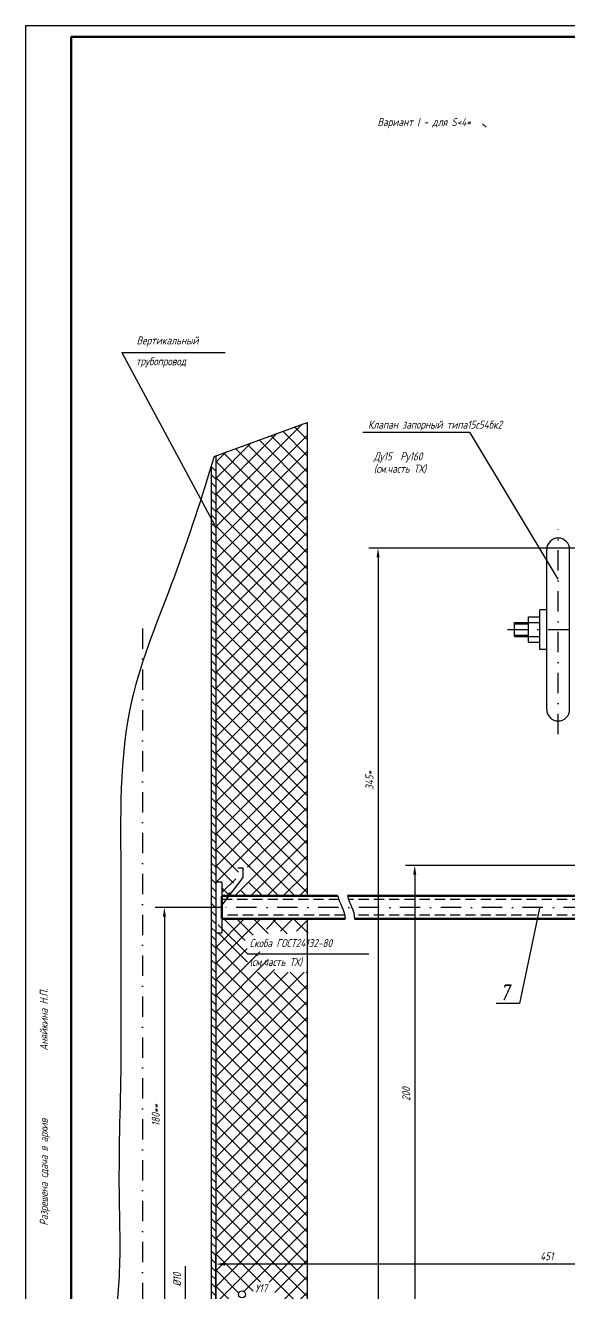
# Model space of a CAD drawing. Header units: inches. Extents: x 1065 to 7392, y 1020 to 3127.
# Drawn here: x 3236 to 3474, y 1309 to 1863 of the extents above; entities that cross this region are included whole.
import ezdxf

# ---------------------------------------------------------------- set-up
doc = ezdxf.new("R2010")
doc.units = ezdxf.units.IN
doc.header["$LTSCALE"] = 0.7
doc.header["$MEASUREMENT"] = 0
doc.linetypes.add('DASHDOT', pattern=[25.4, 12.7, -6.35, 0, -6.35])
doc.linetypes.add('HIDDEN', pattern=[9.525, 6.35, -3.175])
doc.styles.get("Standard").update_dxf_attribs({"font": 'romand.shx', "width": 0.8, "oblique": 15, "height": 3.5})
doc.dimstyles.get("Standard").update_dxf_attribs({"dimtxt": 3.5, "dimasz": 4, "dimexe": 4, "dimexo": 0, "dimgap": 2, "dimtad": 1, "dimdec": 0, "dimdsep": 46, "dimtxsty": 'Standard', "dimcen": 0.09, "dimadec": 0, "dimazin": 0, "dimtfac": 1, "dimtdec": 0, "dimtmove": 0, "dimatfit": 3, "dimfxl": 0, "dimtolj": 1, "dimtzin": 0, "dimlwd": 25, "dimlwe": 25, "dimarcsym": 0})

# ---------------------------------------------------------------- blocks, each defined once
blk = doc.blocks.new('*D363')
at = {"color": 0, "lineweight": 25}
for p, q in [((3306.48, 1304.79), (3306.48, 1320.62)), ((3317.67, 1300.79), (3302.48, 1300.79)), ((3306.48, 1290.79), (3306.48, 1300.79)), ((3317.67, 1290.79), (3302.48, 1290.79)), ((3306.48, 1286.79), (3306.48, 1282.79))]:
    blk.add_line(p, q, dxfattribs=at)
for points in [[(3305.82, 1304.79), (3307.15, 1304.79), (3306.48, 1300.79)], [(3305.82, 1286.79), (3307.15, 1286.79), (3306.48, 1290.79)]]:
    blk.add_solid(points, dxfattribs=at)
at = {"layer": 'DEFPOINTS', "color": 0, "lineweight": 25}
for p in [(3306.48, 1300.79), (3317.67, 1300.79), (3317.67, 1290.79)]:
    blk.add_point(p, dxfattribs=at)
at = {"color": 0, "lineweight": 25, "insert": (3302.73, 1314.71), "char_height": 3.5, "attachment_point": 5, "rotation": 90}
blk.add_mtext('\\A1;%%C10', dxfattribs=at)
blk = doc.blocks.new('*D364')
at = {"color": 0, "lineweight": 25}
for p, q in [((3534.2, 1495.79), (3402.64, 1495.79)), ((3406.64, 1491.79), (3406.64, 1299.79)), ((3375, 1295.79), (3410.64, 1295.79))]:
    blk.add_line(p, q, dxfattribs=at)
for points in [[(3405.97, 1491.79), (3407.3, 1491.79), (3406.64, 1495.79)], [(3405.97, 1299.79), (3407.3, 1299.79), (3406.64, 1295.79)]]:
    blk.add_solid(points, dxfattribs=at)
at = {"layer": 'DEFPOINTS', "color": 0, "lineweight": 25}
for p in [(3534.2, 1495.79), (3375, 1295.79), (3406.64, 1295.79)]:
    blk.add_point(p, dxfattribs=at)
at = {"color": 0, "lineweight": 25, "insert": (3402.89, 1395.79), "char_height": 3.5, "attachment_point": 5, "rotation": 90}
blk.add_mtext('\\A1;200', dxfattribs=at)
blk = doc.blocks.new('*D365')
at = {"color": 0, "lineweight": 25}
for p, q in [((3541.2, 1405.79), (3541.2, 1248.54)), ((3319.67, 1288.79), (3319.67, 1248.54)), ((3537.2, 1252.54), (3323.67, 1252.54))]:
    blk.add_line(p, q, dxfattribs=at)
for points in [[(3323.67, 1253.21), (3323.67, 1251.88), (3319.67, 1252.54)], [(3537.2, 1253.21), (3537.2, 1251.88), (3541.2, 1252.54)]]:
    blk.add_solid(points, dxfattribs=at)
at = {"layer": 'DEFPOINTS', "color": 0, "lineweight": 25}
for p in [(3541.2, 1405.79), (3319.67, 1288.79), (3319.67, 1252.54)]:
    blk.add_point(p, dxfattribs=at)
at = {"color": 0, "lineweight": 25, "insert": (3430.43, 1256.29), "char_height": 3.5, "attachment_point": 5}
blk.add_mtext('\\A1;330', dxfattribs=at)
blk = doc.blocks.new('*D453')
at = {"color": 0, "lineweight": 25}
for p, q in [((3322.35, 1477.44), (3293.2, 1477.44)), ((3297.2, 1473.44), (3297.2, 1299.79)), ((3319.67, 1295.79), (3293.2, 1295.79))]:
    blk.add_line(p, q, dxfattribs=at)
for points in [[(3296.54, 1473.44), (3297.87, 1473.44), (3297.2, 1477.44)], [(3296.54, 1299.79), (3297.87, 1299.79), (3297.2, 1295.79)]]:
    blk.add_solid(points, dxfattribs=at)
at = {"layer": 'DEFPOINTS', "color": 0, "lineweight": 25}
for p in [(3322.35, 1477.44), (3297.2, 1295.79), (3319.67, 1295.79)]:
    blk.add_point(p, dxfattribs=at)
at = {"color": 0, "lineweight": 25, "insert": (3293.45, 1386.61), "char_height": 3.5, "attachment_point": 5, "rotation": 90}
blk.add_mtext('\\A1;180**', dxfattribs=at)

msp = doc.modelspace()

# ---------------------------------------------------------------- linework, layer by layer
for p, q in [((3236.46, 1863.11), (3236.46, 1022.11)), ((3236.46, 1863.11), (3830.46, 1863.11)), ((3383.96, 1685.29), (3430.6, 1685.29)), ((3464.33, 1563.96), (3464.33, 1633.93)), ((3474.33, 1563.96), (3474.33, 1633.93)), ((3456.33, 1593.45), (3456.33, 1604.45)), ((3456.33, 1604.45), (3461.33, 1604.45)), ((3461.33, 1590.28), (3461.33, 1607.62)), ((3464.33, 1607.62), (3461.33, 1607.62)), ((3450.19, 1595.95), (3450.19, 1601.95)), ((3450.19, 1601.95), (3461.33, 1601.95)), ((3450.19, 1601.45), (3456.33, 1601.45)), ((3450.19, 1596.45), (3456.33, 1596.45)), ((3450.19, 1595.95), (3461.33, 1595.95)), ((3456.33, 1593.45), (3461.33, 1593.45)), ((3464.33, 1590.28), (3461.33, 1590.28)), ((3322.39, 1488.44), (3322.39, 1466.33)), ((3322.79, 1478.85), (3331.6, 1490.54))]:
    msp.add_line(p, q)
at = {"lineweight": 50}
for p, q in [((3256.46, 1858.11), (3256.46, 1027.11)), ((3256.46, 1858.11), (3825.46, 1858.11)), ((3322.35, 1482.31), (3322.35, 1472.53)), ((3373.02, 1482.44), (3322.39, 1482.44)), ((3533.24, 1482.44), (3377.23, 1482.44)), ((3376.17, 1472.44), (3322.39, 1472.44)), ((3533.24, 1472.44), (3380.33, 1472.44))]:
    msp.add_line(p, q, dxfattribs=at)
at = {"lineweight": 25}
for p, q in [((3436.21, 1820.04), (3437.8, 1818.54)), ((3278.56, 1720.11), (3323.81, 1720.11)), ((3278.56, 1720.11), (3319.11, 1644.77)), ((3318.97, 1674.66), (3359.67, 1689.5)), ((3319.67, 1650.9), (3357.46, 1688.69)), ((3359.67, 1682), (3354.18, 1687.49)), ((3359.67, 1689.07), (3359.36, 1689.38)), ((3319.67, 1657.97), (3346.34, 1684.64)), ((3319.67, 1643.82), (3359.67, 1683.82)), ((3319.67, 1665.04), (3335.21, 1680.58)), ((3359.67, 1660.79), (3338.63, 1681.83)), ((3359.67, 1667.86), (3343.81, 1683.72)), ((3359.67, 1674.93), (3348.99, 1685.61)), ((3430.6, 1685.29), (3469.22, 1620.96)), ((3319.67, 1636.75), (3359.67, 1676.75)), ((3319.67, 1672.11), (3324.08, 1676.52)), ((3359.67, 1639.58), (3323.08, 1676.16)), ((3359.67, 1646.65), (3328.27, 1678.05)), ((3359.67, 1653.72), (3333.45, 1679.94)), ((3319.67, 1668.24), (3317.67, 1670.24)), ((3359.67, 1632.51), (3319.67, 1672.51)), ((3319.67, 1629.68), (3359.67, 1669.68)), ((3319.67, 1664.71), (3317.67, 1666.71)), ((3359.67, 1625.43), (3319.67, 1665.43)), ((3319.67, 1661.17), (3317.67, 1663.17)), ((3319.67, 1657.64), (3317.67, 1659.64)), ((3319.67, 1622.61), (3359.67, 1662.61)), ((3359.67, 1618.36), (3319.67, 1658.36)), ((3319.67, 1654.1), (3317.67, 1656.1)), ((3319.67, 1650.57), (3317.67, 1652.57)), ((3319.67, 1615.54), (3359.67, 1655.54)), ((3319.67, 1647.03), (3317.67, 1649.03)), ((3359.67, 1611.29), (3319.67, 1651.29)), ((3319.67, 1608.47), (3359.67, 1648.47)), ((3319.67, 1643.5), (3317.67, 1645.5)), ((3319.67, 1639.96), (3317.67, 1641.96)), ((3359.67, 1604.22), (3319.67, 1644.22)), ((3319.67, 1636.42), (3317.67, 1638.42)), ((3319.67, 1601.4), (3359.67, 1641.4)), ((3359.67, 1597.15), (3319.67, 1637.15)), ((3319.67, 1632.89), (3317.67, 1634.89)), ((3319.67, 1629.35), (3317.67, 1631.35)), ((3319.67, 1594.33), (3359.67, 1634.33)), ((3525.2, 1634.45), (3386.59, 1634.45)), ((3390.59, 1630.45), (3390.59, 1299.79)), ((3319.67, 1625.82), (3317.67, 1627.82)), ((3359.67, 1590.08), (3319.67, 1630.08)), ((3319.67, 1587.26), (3359.67, 1627.26)), ((3319.67, 1622.28), (3317.67, 1624.28)), ((3319.67, 1618.75), (3317.67, 1620.75)), ((3359.67, 1583.01), (3319.67, 1623.01)), ((3319.67, 1580.19), (3359.67, 1620.19)), ((3319.67, 1615.21), (3317.67, 1617.21)), ((3359.67, 1575.94), (3319.67, 1615.94)), ((3319.67, 1611.68), (3317.67, 1613.68)), ((3319.67, 1608.14), (3317.67, 1610.14)), ((3319.67, 1573.11), (3359.67, 1613.11)), ((3359.67, 1568.87), (3319.67, 1608.87)), ((3319.67, 1604.6), (3317.67, 1606.6)), ((3319.67, 1601.07), (3317.67, 1603.07)), ((3319.67, 1566.04), (3359.67, 1606.04)), ((3319.67, 1597.53), (3317.67, 1599.53)), ((3359.67, 1561.8), (3319.67, 1601.8)), ((3319.67, 1558.97), (3359.67, 1598.97)), ((3319.67, 1594), (3317.67, 1596)), ((3319.67, 1590.46), (3317.67, 1592.46)), ((3359.67, 1554.72), (3319.67, 1594.72)), ((3319.67, 1551.9), (3359.67, 1591.9)), ((3319.67, 1586.93), (3317.67, 1588.93)), ((3359.67, 1547.65), (3319.67, 1587.65)), ((3319.67, 1583.39), (3317.67, 1585.39)), ((3319.67, 1579.86), (3317.67, 1581.86)), ((3319.67, 1544.83), (3359.67, 1584.83)), ((3359.67, 1540.58), (3319.67, 1580.58)), ((3319.67, 1576.32), (3317.67, 1578.32)), ((3319.67, 1537.76), (3359.67, 1577.76)), ((3319.67, 1572.78), (3317.67, 1574.78)), ((3319.67, 1569.25), (3317.67, 1571.25)), ((3359.67, 1533.51), (3319.67, 1573.51)), ((3319.67, 1530.69), (3359.67, 1570.69)), ((3319.67, 1565.71), (3317.67, 1567.71)), ((3319.67, 1562.18), (3317.67, 1564.18)), ((3359.67, 1526.44), (3319.67, 1566.44)), ((3319.67, 1558.64), (3317.67, 1560.64)), ((3319.67, 1523.62), (3359.67, 1563.62)), ((3359.67, 1519.37), (3319.67, 1559.37)), ((3319.67, 1555.11), (3317.67, 1557.11)), ((3319.67, 1551.57), (3317.67, 1553.57)), ((3319.67, 1516.55), (3359.67, 1556.55)), ((3319.67, 1548.04), (3317.67, 1550.04)), ((3359.67, 1512.3), (3319.67, 1552.3)), ((3319.67, 1509.47), (3359.67, 1549.47)), ((3319.67, 1544.5), (3317.67, 1546.5)), ((3319.67, 1540.96), (3317.67, 1542.96)), ((3359.67, 1505.23), (3319.67, 1545.23)), ((3319.67, 1502.4), (3359.67, 1542.4)), ((3319.67, 1537.43), (3317.67, 1539.43)), ((3359.67, 1498.16), (3319.67, 1538.16)), ((3319.67, 1533.89), (3317.67, 1535.89)), ((3319.67, 1530.36), (3317.67, 1532.36)), ((3319.67, 1495.33), (3359.67, 1535.33)), ((3359.67, 1491.08), (3319.67, 1531.08)), ((3319.67, 1526.82), (3317.67, 1528.82)), ((3319.67, 1523.29), (3317.67, 1525.29)), ((3319.84, 1488.44), (3359.67, 1528.26)), ((3319.67, 1519.75), (3317.67, 1521.75)), ((3359.67, 1484.01), (3319.67, 1524.01)), ((3333.56, 1495.08), (3359.67, 1521.19)), ((3319.67, 1516.22), (3317.67, 1518.22)), ((3319.67, 1512.68), (3317.67, 1514.68)), ((3354.17, 1482.44), (3319.67, 1516.94)), ((3327.98, 1482.44), (3359.67, 1514.12)), ((3319.67, 1509.14), (3317.67, 1511.14)), ((3347.1, 1482.44), (3319.67, 1509.87)), ((3319.67, 1505.61), (3317.67, 1507.61)), ((3319.67, 1502.07), (3317.67, 1504.07)), ((3335.06, 1482.44), (3359.67, 1507.05)), ((3319.67, 1498.54), (3317.67, 1500.54)), ((3329.64, 1492.83), (3319.67, 1502.8)), ((3342.13, 1482.44), (3359.67, 1499.98)), ((3319.67, 1495), (3317.67, 1497)), ((3319.67, 1491.47), (3317.67, 1493.47)), ((3327.41, 1487.99), (3319.67, 1495.73)), ((3331.6, 1494.65), (3329.33, 1494.65)), ((3331.6, 1490.54), (3331.6, 1494.65)), ((3349.2, 1482.44), (3359.67, 1492.91)), ((3319.67, 1487.93), (3317.67, 1489.93)), ((3319.67, 1484.4), (3317.67, 1486.4)), ((3319.89, 1488.44), (3319.67, 1488.66)), ((3322.39, 1488.44), (3319.67, 1488.44)), ((3322.39, 1483.91), (3328.41, 1489.94)), ((3340.03, 1482.44), (3334.02, 1488.45)), ((3319.67, 1480.86), (3317.67, 1482.86)), ((3325.89, 1482.44), (3322.39, 1485.93)), ((3332.96, 1482.44), (3330.64, 1484.76)), ((3356.27, 1482.44), (3359.67, 1485.83)), ((3319.67, 1477.32), (3317.67, 1479.32)), ((3319.67, 1473.79), (3317.67, 1475.79)), ((3461.2, 1477.15), (3452.37, 1435.48)), ((3319.67, 1470.25), (3317.67, 1472.25)), ((3319.67, 1459.98), (3332.13, 1472.44)), ((3319.67, 1452.91), (3339.2, 1472.44)), ((3320.65, 1469.79), (3333.54, 1457.14)), ((3332.54, 1463.02), (3323.13, 1472.44)), ((3336, 1465.25), (3328.81, 1472.44)), ((3342.61, 1466.02), (3336.19, 1472.44)), ((3341.8, 1467.97), (3346.27, 1472.44)), ((3350.83, 1465.94), (3344.33, 1472.44)), ((3348.03, 1467.12), (3353.34, 1472.44)), ((3360.04, 1466.11), (3353.71, 1472.44)), ((3355.02, 1467.04), (3360.41, 1472.44)), ((3319.67, 1466.72), (3317.67, 1468.72)), ((3319.67, 1463.18), (3317.67, 1465.18)), ((3319.67, 1466.33), (3322.39, 1466.33)), ((3333.6, 1453.51), (3320.79, 1466.33)), ((3319.67, 1459.65), (3317.67, 1461.65)), ((3359.67, 1420.37), (3319.67, 1460.37)), ((3319.67, 1445.83), (3333.35, 1459.52)), ((3319.67, 1456.11), (3317.67, 1458.11)), ((3319.67, 1452.58), (3317.67, 1454.58)), ((3319.67, 1438.76), (3338.96, 1458.06)), ((3319.67, 1431.69), (3342.57, 1454.6)), ((3359.67, 1413.3), (3319.67, 1453.3)), ((3333.54, 1457.14), (3386.55, 1457.14)), ((3337.97, 1456.21), (3337.04, 1457.14)), ((3337.12, 1456.21), (3338.04, 1457.14)), ((3319.67, 1449.04), (3317.67, 1451.04)), ((3319.67, 1445.51), (3317.67, 1447.51)), ((3319.67, 1424.62), (3345.34, 1450.3)), ((3319.67, 1417.55), (3351.25, 1449.13)), ((3319.67, 1410.48), (3358.32, 1449.13)), ((3359.67, 1427.45), (3337.98, 1449.13)), ((3359.67, 1434.52), (3345.05, 1449.13)), ((3359.67, 1441.59), (3352.12, 1449.13)), ((3359.67, 1448.66), (3359.19, 1449.13)), ((3319.67, 1441.97), (3317.67, 1443.97)), ((3359.67, 1406.23), (3319.67, 1446.23)), ((3319.67, 1403.41), (3359.67, 1443.41)), ((3319.67, 1438.43), (3317.67, 1440.43)), ((3319.67, 1434.9), (3317.67, 1436.9)), ((3359.67, 1399.16), (3319.67, 1439.16)), ((3319.67, 1396.34), (3359.67, 1436.34)), ((3319.67, 1431.36), (3317.67, 1433.36)), ((3359.67, 1392.09), (3319.67, 1432.09)), ((3452.37, 1435.48), (3442.19, 1435.48)), ((3319.67, 1427.83), (3317.67, 1429.83)), ((3319.67, 1424.29), (3317.67, 1426.29)), ((3319.67, 1389.27), (3359.67, 1429.27)), ((3319.67, 1420.76), (3317.67, 1422.76)), ((3359.67, 1385.02), (3319.67, 1425.02)), ((3319.67, 1382.2), (3359.67, 1422.2)), ((3319.67, 1417.22), (3317.67, 1419.22)), ((3319.67, 1413.69), (3317.67, 1415.69)), ((3359.67, 1377.95), (3319.67, 1417.95)), ((3319.67, 1375.12), (3359.67, 1415.12)), ((3319.67, 1410.15), (3317.67, 1412.15)), ((3319.67, 1406.61), (3317.67, 1408.61)), ((3359.67, 1370.88), (3319.67, 1410.88)), ((3319.67, 1403.08), (3317.67, 1405.08)), ((3319.67, 1368.05), (3359.67, 1408.05)), ((3359.67, 1363.81), (3319.67, 1403.81)), ((3319.67, 1399.54), (3317.67, 1401.54)), ((3319.67, 1396.01), (3317.67, 1398.01)), ((3319.67, 1360.98), (3359.67, 1400.98)), ((3319.67, 1392.47), (3317.67, 1394.47)), ((3359.67, 1356.73), (3319.67, 1396.73)), ((3319.67, 1353.91), (3359.67, 1393.91)), ((3319.67, 1388.94), (3317.67, 1390.94)), ((3319.67, 1385.4), (3317.67, 1387.4)), ((3359.67, 1349.66), (3319.67, 1389.66)), ((3319.67, 1346.84), (3359.67, 1386.84)), ((3319.67, 1381.87), (3317.67, 1383.87)), ((3359.67, 1342.59), (3319.67, 1382.59)), ((3319.67, 1378.33), (3317.67, 1380.33)), ((3319.67, 1374.79), (3317.67, 1376.79)), ((3319.67, 1339.77), (3359.67, 1379.77)), ((3359.67, 1335.52), (3319.67, 1375.52)), ((3319.67, 1371.26), (3317.67, 1373.26)), ((3319.67, 1367.72), (3317.67, 1369.72)), ((3319.67, 1332.7), (3359.67, 1372.7)), ((3319.67, 1364.19), (3317.67, 1366.19)), ((3359.67, 1328.45), (3319.67, 1368.45)), ((3319.67, 1325.63), (3359.67, 1365.63)), ((3319.67, 1360.65), (3317.67, 1362.65)), ((3319.67, 1357.12), (3317.67, 1359.12)), ((3359.67, 1321.38), (3319.67, 1361.38)), ((3319.67, 1353.58), (3317.67, 1355.58)), ((3319.67, 1318.56), (3359.67, 1358.56)), ((3359.67, 1314.31), (3319.67, 1354.31)), ((3319.67, 1350.05), (3317.67, 1352.05)), ((3319.67, 1346.51), (3317.67, 1348.51)), ((3319.67, 1311.48), (3359.67, 1351.48)), ((3319.67, 1342.97), (3317.67, 1344.97)), ((3359.67, 1307.24), (3319.67, 1347.24)), ((3319.67, 1304.41), (3359.67, 1344.41)), ((3319.67, 1339.44), (3317.67, 1341.44)), ((3319.67, 1335.9), (3317.67, 1337.9)), ((3357.04, 1302.79), (3319.67, 1340.17)), ((3331.87, 1309.54), (3359.67, 1337.34)), ((3319.67, 1332.37), (3317.67, 1334.37)), ((3339.22, 1313.55), (3319.67, 1333.09)), ((3319.67, 1328.83), (3317.67, 1330.83)), ((3319.67, 1325.3), (3317.67, 1327.3)), ((3336.01, 1309.68), (3319.67, 1326.02)), ((3319.67, 1302.79), (3319.67, 1325.48)), ((3342.94, 1313.55), (3359.67, 1330.27)), ((3319.67, 1321.76), (3317.67, 1323.76)), ((3319.67, 1318.23), (3317.67, 1320.23)), ((3658.2, 1321.48), (3323.67, 1321.48)), ((3345.5, 1309.03), (3359.67, 1323.2)), ((3319.67, 1314.69), (3317.67, 1316.69)), ((3329.79, 1308.83), (3319.67, 1318.95)), ((3346.33, 1302.79), (3359.67, 1316.13)), ((3319.67, 1311.15), (3317.67, 1313.15)), ((3319.67, 1307.62), (3317.67, 1309.62)), ((3328.76, 1302.79), (3319.67, 1311.88)), ((3353.4, 1302.79), (3359.67, 1309.06))]:
    msp.add_line(p, q, dxfattribs=at)
at = {"linetype": 'Continuous'}
for p, q in [((3359.67, 1689.5), (3359.67, 1482.44)), ((3319.67, 1674.91), (3319.67, 1302.79)), ((3317.67, 1670.4), (3317.67, 1238.16)), ((3359.67, 1472.44), (3359.67, 1302.79))]:
    msp.add_line(p, q, dxfattribs=at)
at = {"linetype": 'DASHDOT'}
for p, q in [((3469.33, 1553.24), (3469.33, 1642.87)), ((3287.67, 1599.39), (3287.67, 1243.66)), ((3447.12, 1598.95), (3562.43, 1598.95))]:
    msp.add_line(p, q, dxfattribs=at)
at = {"linetype": 'HIDDEN', "lineweight": 25}
for p, q in [((3373.49, 1480.84), (3322.39, 1480.84)), ((3533.24, 1480.84), (3377.74, 1480.84)), ((3375.98, 1474.04), (3322.39, 1474.04)), ((3533.24, 1474.04), (3380.18, 1474.04))]:
    msp.add_line(p, q, dxfattribs=at)
at = {"linetype": 'DASHDOT', "lineweight": 25}
msp.add_line((3534.2, 1477.44), (3319.67, 1477.44), dxfattribs=at)
msp.add_lwpolyline([(3322.79, 1478.85, 0, 1, 0), (3325.94, 1483.84, 1, 1, 0)], format="xyseb")
msp.add_circle((3331.16, 1308.22), 1.5)
for centre, start, end in [((3469.33, 1633.93), 0, 180), ((3469.33, 1563.96), 180, 0)]:
    msp.add_arc(centre, 5, start, end)
at = {"lineweight": 25}
msp.add_open_spline([(3318.97, 1674.66), (3313.58, 1656.97), (3302.28, 1621.27), (3276.73, 1562.33), (3278.51, 1499.48), (3278.1, 1448.03), (3278.41, 1402.24), (3276.68, 1360.83), (3278.46, 1318.16), (3274.02, 1284.3), (3283.95, 1256.48), (3304.61, 1244.45), (3312.36, 1240.68), (3319.5, 1237.29), (3319.67, 1237.21)], degree=3, knots=[14.510551, 14.510551, 14.510551, 14.510551, 70.057864, 126.91747, 204.921539, 254.684611, 281.974035, 342.176642, 379.097629, 409.608145, 444.817237, 459.291905, 477.246496, 477.68738, 477.68738, 477.68738, 477.68738], dxfattribs=at)
for points in [[(3373.02, 1482.44), (3373.68, 1479.36), (3376.06, 1476.06), (3376.17, 1472.44)], [(3377.23, 1482.44), (3377.98, 1479.36), (3380.32, 1476.06), (3380.33, 1472.44)]]:
    msp.add_open_spline(points, degree=3, dxfattribs=at)
for points in [[(3389.92, 1630.45), (3391.26, 1630.45), (3390.59, 1634.45)], [(3323.67, 1322.14), (3323.67, 1320.81), (3319.67, 1321.48)]]:
    msp.add_solid(points, dxfattribs=at)
at = {"layer": 'DEFPOINTS', "color": 0, "linetype": 'ByBlock'}
for p in [(3469.33, 1638.93), (3450.19, 1598.95), (3469.33, 1558.96), (3267.2, 1498.21)]:
    msp.add_point(p, dxfattribs=at)

# ---------------------------------------------------------------- texts
at = {"lineweight": 25, "char_height": 3.5, "attachment_point": 1}
for s, insert, width in [('Вариант I - для S<4*', (3390.34, 1822.59), 62.4197), ('Вертикальный  ', (3285.07, 1727.09), 77.5752), ('трубопровод', (3284.74, 1717.96), 77.5752), ('Клапан запорный типа15с54бк2', (3386.22, 1690.28), 70.9958), ('Ду15  Ру160', (3388.74, 1676.41), 41.1648), ('(см.часть ТХ)', (3388.74, 1671), 43.7185), ('Скоба ГОСТ24132-80', (3334.48, 1463.58), 61.6869), ('(см.часть ТХ)', (3334.48, 1455.34), 69.9357), ('У17', (3336.89, 1312.67), 15.4142)]:
    msp.add_mtext(s, dxfattribs=dict(at, insert=insert, width=width))
at = {"lineweight": 25, "insert": (3386.84, 1532.95), "char_height": 3.5, "attachment_point": 5, "rotation": 90}
msp.add_mtext('345*', dxfattribs=at)
at = {"lineweight": 35, "insert": (3443.65, 1443.76), "char_height": 7, "width": 25.8231, "attachment_point": 1}
msp.add_mtext('7', dxfattribs=at)
at = {"lineweight": 25, "insert": (3242.77, 1338.3), "char_height": 3.5, "width": 273.9552, "attachment_point": 1, "rotation": 90}
msp.add_mtext('Разрешена сдача в архив                Аняйкина Н.П.', dxfattribs=at)
at = {"lineweight": 25, "insert": (3464.34, 1324.93), "char_height": 3.5, "attachment_point": 5}
msp.add_mtext('\\A1;451', dxfattribs=at)

# ---------------------------------------------------------------- dimensions: what is measured, and where the dimension line sits
at = {"lineweight": 25}
dim = msp.add_linear_dim(base=(3406.64, 1295.79), p1=(3534.2, 1495.79), p2=(3375, 1295.79), angle=90, dimstyle='Standard', dxfattribs=at)
dim.commit()
dim.dimension.update_dxf_attribs({"geometry": '*D364', "text_midpoint": (3402.89, 1395.79)})
for base, p1, p2, text, picture, middle in [((3297.2, 1295.79), (3322.35, 1477.44), (3319.67, 1295.79), '180**', '*D453', (3293.45, 1386.61)), ((3306.48, 1300.79), (3317.67, 1290.79), (3317.67, 1300.79), '%%C10', '*D363', (3302.73, 1314.71))]:
    dim = msp.add_linear_dim(base=base, p1=p1, p2=p2, angle=90, text=text, dimstyle='Standard', dxfattribs=at)
    dim.commit()
    dim.dimension.update_dxf_attribs({"geometry": picture, "text_midpoint": middle})
dim = msp.add_linear_dim(base=(3319.67, 1252.54), p1=(3541.2, 1405.79), p2=(3319.67, 1288.79), text='330', dimstyle='Standard', dxfattribs=at)
dim.commit()
dim.dimension.update_dxf_attribs({"geometry": '*D365', "text_midpoint": (3430.43, 1256.29)})

doc.saveas('drawing.dxf')
